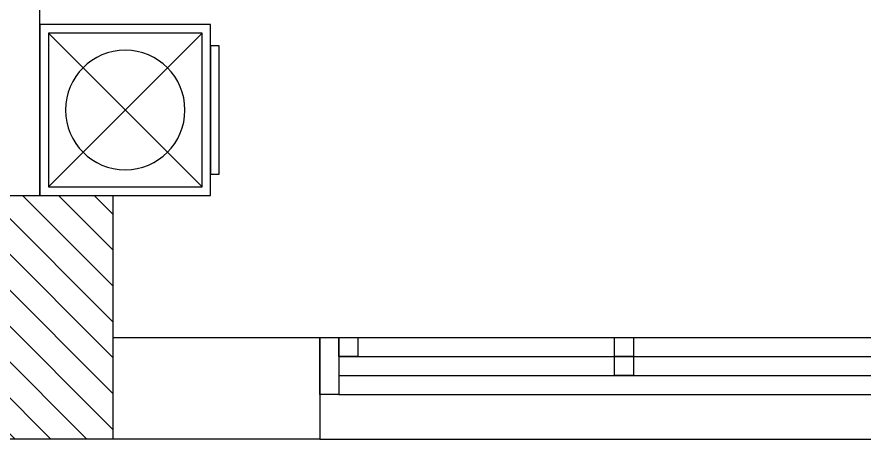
# Model space of a CAD drawing. Header units: metres. Extents: x -107 to 62, y 472 to 1032.
# Drawn here: x 17.458 to 19.546, y 508.899 to 509.939 of the extents above; entities that cross this region are included whole.
import ezdxf

# ---------------------------------------------------------------- set-up
doc = ezdxf.new("R2010")
doc.units = ezdxf.units.M
doc.header["$MEASUREMENT"] = 0
doc.linetypes.add('DASHED', pattern=[0.75, 0.5, -0.25])
doc.linetypes.add('DASHED2', pattern=[0.375, 0.25, -0.125])
doc.layers.get('0').update_dxf_attribs({"color": 8})
for name, color, linetype in [('A-COL-FNL$0$A-COLS-CONC', 6, 'Continuous'), ('A-COL-FNL$0$A-HTCH', 80, 'Continuous'), ('A-GR- wall$0$A-GLAZ', 121, 'Continuous'), ('A-GR- wall$0$A-WALL', 254, 'Continuous'), ('A-GR- wall$0$A-WALL-ELEV', 31, 'Continuous'), ('A-GR-FURN$0$TEFRIŞ', 11, 'Continuous')]:
    doc.layers.add(name, color=color, linetype=linetype)
doc.layers.add('lighting linea', color=3, linetype='DASHED2', lineweight=0)

# ---------------------------------------------------------------- blocks, each defined once
blk = doc.blocks.new('A-GR- wall$0$Win 1600')
for p, q in [((-750, 150), (750, 150)), ((-750, 100), (750, 100)), ((-750, 50), (750, 50)), ((-750, 0), (750, 0))]:
    blk.add_line(p, q)
for points in [[(-800, 0), (-750, 0), (-750, 150), (-800, 150)], [(750, 0), (800, 0), (800, 150), (750, 150)], [(-25, 50), (25, 50), (25, 100), (-25, 100)], [(700, 50), (750, 50), (750, 100), (700, 100)], [(-750, 0), (-700, 0), (-700, 50), (-750, 50)], [(-25, 0), (25, 0), (25, 50), (-25, 50)]]:
    blk.add_lwpolyline(points, close=True)
blk = doc.blocks.new('A-GR- wall')
at = {"layer": 'A-GR- wall$0$A-WALL'}
for p, q in [((17786, 3135.9), (17786, 6385.9)), ((17966, 2785.9), (18476, 2785.9)), ((18476, 2785.9), (18476, 2535.9)), ((18476, 2535.9), (17966, 2535.9))]:
    blk.add_line(p, q, dxfattribs=at)
at = {"layer": 'A-GR- wall$0$A-WALL-ELEV'}
blk.add_line((18476, 2535.9), (19976, 2535.9), dxfattribs=at)
at = {"layer": 'A-GR- wall$0$A-GLAZ', "xscale": -0.9374999999999997, "yscale": 0.9374999999999997, "zscale": 0.9374999999999997, "rotation": 180}
blk.add_blockref('A-GR- wall$0$Win 1600', (19226, 2785.9), dxfattribs=at)
blk = doc.blocks.new('A-GR-FURN$0$1')
at = {"layer": 'A-GR-FURN$0$TEFRIŞ'}
for p, q in [((-1758.3, 748.11), (-1758.3, 788.11)), ((-1758.3, 788.11), (-1718.3, 788.11)), ((-1718.3, 788.11), (-1718.3, 748.11)), ((-1718.3, 748.11), (-1758.3, 748.11)), ((-1753.3, 748.11), (-1723.3, 748.11))]:
    blk.add_line(p, q, dxfattribs=at)
at = {"layer": 'A-GR-FURN$0$TEFRIŞ', "color": 8}
for p, q in [((-1756.3, 750.11), (-1756.3, 786.11)), ((-1720.3, 786.11), (-1756.3, 750.11)), ((-1756.3, 786.11), (-1720.3, 750.11)), ((-1756.3, 786.11), (-1720.3, 786.11)), ((-1720.3, 786.11), (-1720.3, 750.11)), ((-1720.3, 750.11), (-1756.3, 750.11)), ((-1753.3, 746.11), (-1753.3, 748.11)), ((-1723.3, 748.11), (-1723.3, 746.11)), ((-1723.3, 746.11), (-1753.3, 746.11))]:
    blk.add_line(p, q, dxfattribs=at)
blk.add_circle((-1738.3, 768.11), 14, dxfattribs=at)
blk = doc.blocks.new('A-GR-FURN')
at = {"layer": 'A-GR-FURN$0$TEFRIŞ', "xscale": -10.51546037313967, "yscale": 10.51546037313967, "zscale": 10.51546037313964, "rotation": 90}
blk.add_blockref('A-GR-FURN$0$1', (26073.3, -14932.8), dxfattribs=at)
blk = doc.blocks.new('A-COL-FNL')
at = {"layer": 'A-COL-FNL$0$A-HTCH'}
h = blk.add_hatch(dxfattribs=at)
h.set_pattern_fill('ANSI31', color=256, scale=500, angle=90)
h.paths.add_polyline_path([(17666, 3135.9), (17966, 3135.9), (17966, 2535.9), (17666, 2535.9)])
at = {"layer": 'A-COL-FNL$0$A-COLS-CONC'}
blk.add_lwpolyline([(17666, 3135.9), (17966, 3135.9), (17966, 2535.9), (17666, 2535.9)], close=True, dxfattribs=at)

msp = doc.modelspace()

# ---------------------------------------------------------------- block references
at = {"xscale": 0.001, "yscale": 0.001, "zscale": 0.001}
for name in ['A-GR- wall', 'A-GR-FURN']:
    msp.add_blockref(name, (-0.2711, 506.3633), dxfattribs=at)
at = {"layer": 'lighting linea', "color": 2, "linetype": 'DASHED', "ltscale": 0.4, "xscale": 0.001, "yscale": 0.001, "zscale": 0.001}
msp.add_blockref('A-COL-FNL', (-0.2711, 506.3633), dxfattribs=at)

doc.saveas('drawing.dxf')
